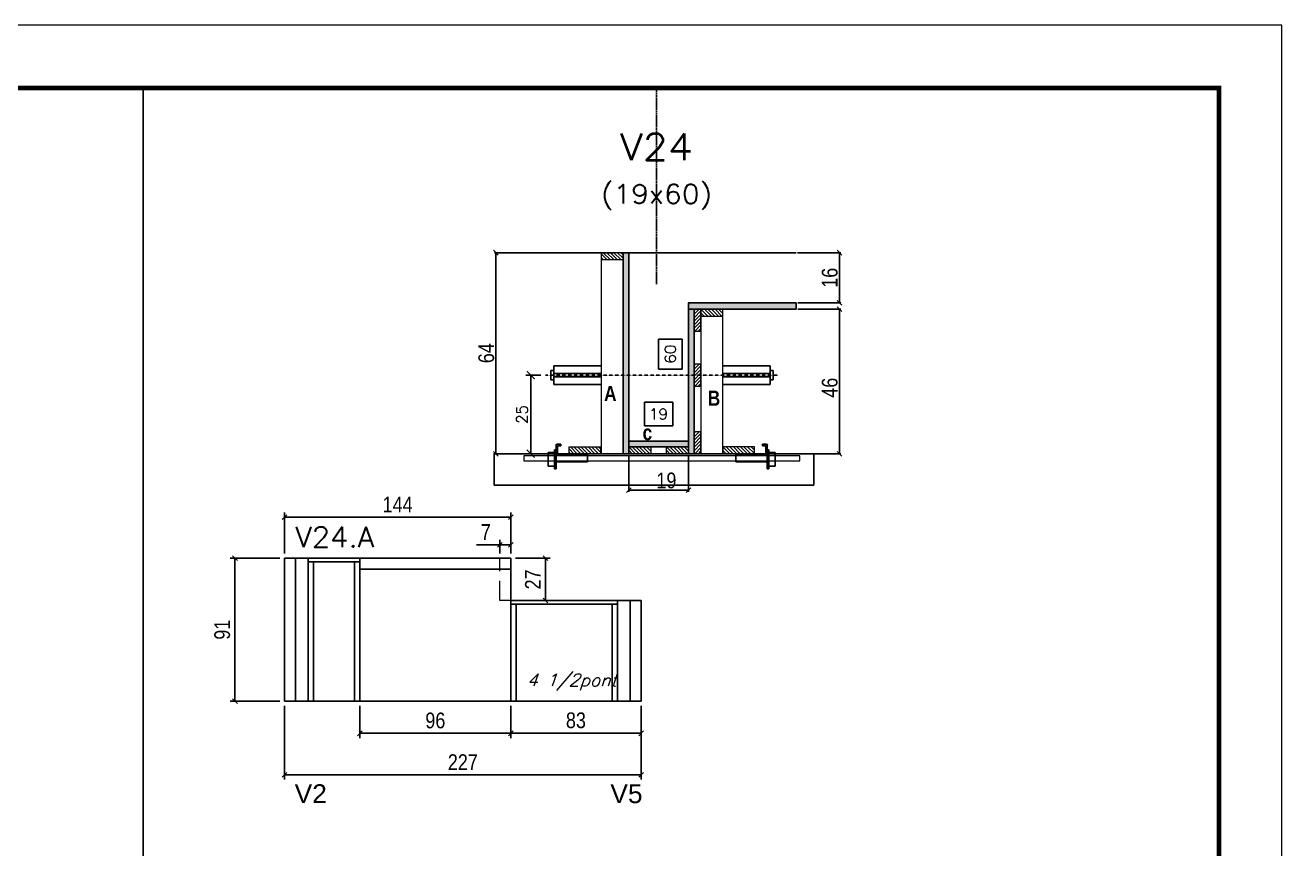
# Model space of a CAD drawing. Extents: x -10448 to -1189, y -11772 to 17235.
# Drawn here: x -4995 to -4195, y 9428 to 9953 of the extents above; entities that cross this region are included whole.
import ezdxf
from ezdxf.enums import TextEntityAlignment as Align

# ---------------------------------------------------------------- set-up
doc = ezdxf.new("R2010")
doc.units = 0
doc.linetypes.add('DASHED', pattern=[0.75, 0.5, -0.25])
doc.linetypes.add('HIDDEN', pattern=[0.375, 0.25, -0.125])
for name, color, linetype in [('5', 5, 'Continuous'), ('barrote', 251, 'Continuous'), ('COTA', 241, 'Continuous'), ('Cota Seção (2x)', 4, 'Continuous'), ('detalhes', 4, 'Continuous'), ('Painéis', 200, 'Continuous'), ('presilha', 1, 'Continuous'), ('SARR_2.2x7', 40, 'Continuous'), ('SARR_3.5x7', 81, 'Continuous'), ('TENSOR', 3, 'Continuous'), ('texto', 7, 'Continuous'), ('Texto de Titulo', 7, 'Continuous'), ('Texto Qtd Sarr', 242, 'Continuous')]:
    doc.layers.add(name, color=color, linetype=linetype)
for name, color, linetype, lineweight in [('CONCRETO', 251, 'Continuous', 25), ('Folhas', 255, 'Continuous', 9), ('Hachura', 251, 'Continuous', 9), ('Madeira', 126, 'Continuous', 18), ('Sarr 2.2x7', 40, 'Continuous', 9), ('SARRAFO DE PRESSAO', 251, 'DASHED', 9), ('SCO-___-LAJ', 2, 'Continuous', 0), ('Texto Seção', 7, 'Continuous', 15)]:
    doc.layers.add(name, color=color, linetype=linetype, lineweight=lineweight)
doc.styles.add('COTA TECNICA', font='techl___.ttf', dxfattribs={"height": 10})
doc.styles.add('COTA TECNICA 2X', font='techl___.ttf', dxfattribs={"height": 10})
doc.styles.add('REGUA-120', font='ROMANS.shx', dxfattribs={"height": 15})
doc.styles.add('Romans', font='romans.shx')
doc.styles.get("Standard").update_dxf_attribs({"font": 'arial.ttf'})
doc.styles.add('TECNICA', font='techb___.ttf', dxfattribs={"height": 10})
doc.dimstyles.new('Cota Seção (2x)', dxfattribs={"dimtxt": 7, "dimasz": 5, "dimexe": 3, "dimexo": 3, "dimgap": 2, "dimtad": 3, "dimdec": 1, "dimlfac": 0.5, "dimzin": 12, "dimdsep": 46, "dimtxsty": 'Romans', "dimblk": 'ARCHTICK', "dimcen": 0, "dimclrd": 4, "dimclre": 4, "dimclrt": 1, "dimadec": 1, "dimazin": 3, "dimtfac": 1, "dimtdec": 1, "dimtmove": 0, "dimatfit": 3, "dimldrblk": 'OBLIQUE', "dimfxl": 1, "dimtolj": 1, "dimtzin": 12, "dimarcsym": 0})
doc.dimstyles.new('Cota Seção interna', dxfattribs={"dimtxt": 7, "dimasz": 6, "dimexe": 0.18, "dimexo": 2, "dimgap": -4, "dimtad": 3, "dimdec": 1, "dimlfac": 0.5, "dimzin": 12, "dimdsep": 46, "dimtxsty": 'Romans', "dimblk": 'ARCHTICK', "dimcen": 0.09, "dimse1": 1, "dimse2": 1, "dimsd1": 1, "dimsd2": 1, "dimclrd": 180, "dimclre": 5, "dimclrt": 1, "dimadec": 0, "dimazin": 3, "dimtfac": 1, "dimtdec": 1, "dimtofl": 0, "dimtmove": 0, "dimatfit": 3, "dimldrblk": 'ARCHTICK', "dimfxl": 1, "dimtolj": 1, "dimtzin": 0, "dimarcsym": 0})
doc.dimstyles.new('PAINEL', dxfattribs={"dimtxt": 10, "dimasz": 3, "dimexe": 3, "dimexo": 3, "dimgap": 3, "dimtad": 1, "dimdec": 1, "dimzin": 12, "dimdsep": 46, "dimtxsty": 'COTA TECNICA', "dimblk1": 'OBLIQUE', "dimblk2": 'OBLIQUE', "dimsah": 1, "dimcen": 0.9, "dimclrd": 4, "dimclre": 4, "dimclrt": 240, "dimadec": 1, "dimazin": 3, "dimtfac": 1, "dimtdec": 1, "dimtmove": 0, "dimatfit": 3, "dimfxl": 1, "dimtolj": 1, "dimtzin": 12, "dimarcsym": 0})
doc.dimstyles.new('SECAO', dxfattribs={"dimscale": 0.333333, "dimtxt": 5, "dimasz": 9, "dimexe": 3, "dimexo": 3, "dimgap": 3, "dimtad": 1, "dimdec": 1, "dimlfac": 0.5, "dimzin": 12, "dimdsep": 46, "dimtxsty": 'COTA TECNICA 2X', "dimblk1": 'OBLIQUE', "dimblk2": 'OBLIQUE', "dimsah": 1, "dimcen": 0.9, "dimclrd": 4, "dimclre": 4, "dimclrt": 240, "dimadec": 1, "dimazin": 3, "dimtfac": 1, "dimtdec": 1, "dimtmove": 0, "dimatfit": 3, "dimfxl": 1, "dimtolj": 1, "dimtzin": 12, "dimarcsym": 0})

# ---------------------------------------------------------------- blocks, each defined once
blk = doc.blocks.new('9999999999')
at = {"layer": 'Folhas'}
blk.add_lwpolyline([(98138.98, 34190.21), (99623.98, 34190.21), (99623.98, 35240.21), (98138.98, 35240.21)], close=True, dxfattribs=at)
at = {"layer": 'Folhas', "color": 30, "const_width": 3}
blk.add_lwpolyline([(98213.98, 34230.21), (99583.98, 34230.21), (99583.98, 35200.21), (98213.98, 35200.21)], close=True, dxfattribs=at)
blk = doc.blocks.new('_Oblique')
at = {"color": 0, "linetype": 'ByBlock', "lineweight": -2}
blk.add_line((-0.5, -0.5), (0.5, 0.5), dxfattribs=at)
blk = doc.blocks.new('*D865')
at = {"layer": 'COTA', "color": 4, "lineweight": -2, "transparency": 16777216}
for p, q in [((-4610.66, 9678.91), (-4610.66, 9655.73)), ((-4572.66, 9678.91), (-4572.66, 9655.73)), ((-4572.66, 9656.73), (-4610.66, 9656.73))]:
    blk.add_line(p, q, dxfattribs=at)
at = {"layer": 'Defpoints', "color": 0, "transparency": 16777216}
for p in [(-4610.66, 9679.91), (-4572.66, 9679.91), (-4610.66, 9656.73)]:
    blk.add_point(p, dxfattribs=at)
at = {"layer": 'COTA', "color": 4, "lineweight": -2, "transparency": 16777216, "xscale": 3, "yscale": 3, "zscale": 3, "rotation": 180}
blk.add_blockref('_Oblique', (-4610.66, 9656.73), dxfattribs=at)
at = {"layer": 'COTA', "color": 4, "lineweight": -2, "transparency": 16777216, "xscale": 3, "yscale": 3, "zscale": 3}
blk.add_blockref('_Oblique', (-4572.66, 9656.73), dxfattribs=at)
at = {"layer": 'COTA', "color": 240, "transparency": 16777216, "insert": (-4586.66, 9662.82), "char_height": 10, "attachment_point": 5, "style": 'COTA TECNICA 2X'}
blk.add_mtext('\\A1;19', dxfattribs=at)
blk = doc.blocks.new('*D866')
at = {"layer": 'COTA', "color": 4, "lineweight": -2, "transparency": 16777216}
for p, q in [((-4619.66, 9807.91), (-4696.2, 9807.91)), ((-4695.2, 9807.91), (-4695.2, 9679.91)), ((-4619.66, 9679.91), (-4696.2, 9679.91))]:
    blk.add_line(p, q, dxfattribs=at)
at = {"layer": 'Defpoints', "color": 0, "transparency": 16777216}
for p in [(-4618.66, 9807.91, 0), (-4695.2, 9679.91), (-4618.66, 9679.91, 0)]:
    blk.add_point(p, dxfattribs=at)
at = {"layer": 'COTA', "color": 4, "lineweight": -2, "transparency": 16777216, "xscale": 3, "yscale": 3, "zscale": 3}
for p, rotation in [((-4695.2, 9807.91), 90), ((-4695.2, 9679.91), 270)]:
    blk.add_blockref('_Oblique', p, dxfattribs=dict(at, rotation=rotation))
at = {"layer": 'COTA', "color": 240, "transparency": 16777216, "insert": (-4701.3, 9743.91), "char_height": 10, "attachment_point": 5, "rotation": 90, "style": 'COTA TECNICA 2X'}
blk.add_mtext('\\A1;64', dxfattribs=at)
blk = doc.blocks.new('*D867')
at = {"layer": 'COTA', "color": 4, "lineweight": -2, "transparency": 16777216}
for p, q in [((-4502.96, 9771.91), (-4475.52, 9771.91)), ((-4476.52, 9771.91), (-4476.52, 9679.91)), ((-4563.66, 9679.91), (-4475.52, 9679.91))]:
    blk.add_line(p, q, dxfattribs=at)
at = {"layer": 'Defpoints', "color": 0, "transparency": 16777216}
for p in [(-4503.96, 9771.91), (-4564.66, 9679.91, 0), (-4476.52, 9679.91)]:
    blk.add_point(p, dxfattribs=at)
at = {"layer": 'COTA', "color": 4, "lineweight": -2, "transparency": 16777216, "xscale": 3, "yscale": 3, "zscale": 3}
for p, rotation in [((-4476.52, 9771.91), 90), ((-4476.52, 9679.91), 270)]:
    blk.add_blockref('_Oblique', p, dxfattribs=dict(at, rotation=rotation))
at = {"layer": 'COTA', "color": 240, "transparency": 16777216, "insert": (-4482.62, 9721.91), "char_height": 10, "attachment_point": 5, "rotation": 90, "style": 'COTA TECNICA 2X'}
blk.add_mtext('\\A1;46', dxfattribs=at)
blk = doc.blocks.new('*D868')
at = {"layer": 'COTA', "color": 4, "lineweight": -2, "transparency": 16777216}
for p, q in [((-4503.13, 9807.91), (-4475.52, 9807.91)), ((-4476.52, 9775.91), (-4476.52, 9807.91)), ((-4502.96, 9775.91), (-4475.52, 9775.91))]:
    blk.add_line(p, q, dxfattribs=at)
at = {"layer": 'Defpoints', "color": 0, "transparency": 16777216}
for p in [(-4504.13, 9807.91), (-4476.52, 9807.91), (-4503.96, 9775.91)]:
    blk.add_point(p, dxfattribs=at)
at = {"layer": 'COTA', "color": 4, "lineweight": -2, "transparency": 16777216, "xscale": 3, "yscale": 3, "zscale": 3}
for p, rotation in [((-4476.52, 9807.91), 90), ((-4476.52, 9775.91), 270)]:
    blk.add_blockref('_Oblique', p, dxfattribs=dict(at, rotation=rotation))
at = {"layer": 'COTA', "color": 240, "transparency": 16777216, "insert": (-4482.62, 9791.91), "char_height": 10, "attachment_point": 5, "rotation": 90, "style": 'COTA TECNICA 2X'}
blk.add_mtext('\\A1;16', dxfattribs=at)
blk = doc.blocks.new('*D891')
at = {"layer": 'Cota Seção (2x)', "color": 180, "lineweight": -2, "transparency": 16777216}
for p, q in [((-4576.66, 9752.81), (-4591.66, 9752.81)), ((-4591.66, 9752.81), (-4591.66, 9733.81)), ((-4576.66, 9733.81), (-4576.66, 9752.81)), ((-4591.66, 9733.81), (-4576.66, 9733.81))]:
    blk.add_line(p, q, dxfattribs=at)
at = {"layer": 'Defpoints', "color": 0, "transparency": 16777216}
for p in [(-4610.66, 9807.91), (-4572.66, 9807.91), (-4610.66, 9687.91)]:
    blk.add_point(p, dxfattribs=at)
at = {"layer": 'Cota Seção (2x)', "color": 1, "transparency": 16777216, "insert": (-4584.16, 9743.31), "char_height": 7, "attachment_point": 5, "rotation": 90, "style": 'Romans'}
blk.add_mtext('\\A1;60', dxfattribs=at)
blk = doc.blocks.new('_ArchTick')
at = {"color": 0, "linetype": 'ByBlock', "const_width": 0.15}
blk.add_lwpolyline([(-0.5, -0.5), (0.5, 0.5)], dxfattribs=at)
blk = doc.blocks.new('*D892')
at = {"layer": 'Cota Seção (2x)', "color": 180, "lineweight": -2, "transparency": 16777216}
for p, q in [((-4582.66, 9712.68), (-4600.66, 9712.68)), ((-4600.66, 9712.68), (-4600.66, 9697.68)), ((-4582.66, 9697.68), (-4582.66, 9712.68)), ((-4600.66, 9697.68), (-4582.66, 9697.68))]:
    blk.add_line(p, q, dxfattribs=at)
at = {"layer": 'Defpoints', "color": 0, "transparency": 16777216}
for p in [(-4610.66, 9693.68), (-4610.66, 9687.91), (-4572.66, 9687.91)]:
    blk.add_point(p, dxfattribs=at)
at = {"layer": 'Cota Seção (2x)', "color": 1, "transparency": 16777216, "insert": (-4591.66, 9705.18), "char_height": 7, "attachment_point": 5, "style": 'Romans'}
blk.add_mtext('\\A1;19', dxfattribs=at)
blk = doc.blocks.new('titulo1')
at = {"layer": 'Defpoints', "color": 252, "linetype": 'HIDDEN', "ltscale": 2}
blk.add_line((0, 0), (0, 125), dxfattribs=at)
at = {"layer": 'Defpoints', "style": 'Romans', "oblique": 15}
blk.add_attdef('FOLHA', text='', height=10, dxfattribs=at).set_placement((0, 15.58), align=Align.MIDDLE_CENTER)
at = {"layer": 'Texto Qtd Sarr', "color": 3, "style": 'Romans', "oblique": 15}
for tag, height, p in [('TITULO', 17, (0, 71.45)), ('SEÇÃO', 12, (0, 41.55))]:
    blk.add_attdef(tag, text='', height=height, dxfattribs=at).set_placement(p, align=Align.MIDDLE_CENTER)
blk = doc.blocks.new('*D897')
at = {"layer": 'COTA', "color": 4, "linetype": 'ByBlock', "lineweight": -2, "transparency": 16777216}
for p, q in [((-4829.77, 9519.37), (-4829.77, 9472.45)), ((-4602.77, 9519.37), (-4602.77, 9472.45)), ((-4602.77, 9475.45), (-4829.77, 9475.45))]:
    blk.add_line(p, q, dxfattribs=at)
at = {"layer": 'Defpoints', "color": 0, "linetype": 'ByBlock', "transparency": 16777216}
for p in [(-4829.77, 9522.37), (-4602.77, 9522.37), (-4829.77, 9475.45)]:
    blk.add_point(p, dxfattribs=at)
at = {"layer": 'COTA', "color": 4, "linetype": 'ByBlock', "lineweight": -2, "transparency": 16777216, "xscale": 3, "yscale": 3, "zscale": 3, "rotation": 180}
blk.add_blockref('_Oblique', (-4829.77, 9475.45), dxfattribs=at)
at = {"layer": 'COTA', "color": 4, "linetype": 'ByBlock', "lineweight": -2, "transparency": 16777216, "xscale": 3, "yscale": 3, "zscale": 3}
blk.add_blockref('_Oblique', (-4602.77, 9475.45), dxfattribs=at)
at = {"layer": 'COTA', "color": 240, "linetype": 'ByBlock', "transparency": 16777216, "insert": (-4716.27, 9483.52), "char_height": 10, "attachment_point": 5, "style": 'COTA TECNICA'}
blk.add_mtext('\\A1;227', dxfattribs=at)
blk = doc.blocks.new('*D864')
at = {"layer": 'COTA', "color": 4, "linetype": 'ByBlock', "lineweight": -2, "transparency": 16777216}
for p, q in [((-4832.77, 9613.37), (-4864.34, 9613.37)), ((-4861.34, 9522.37), (-4861.34, 9613.37)), ((-4832.77, 9522.37), (-4864.34, 9522.37))]:
    blk.add_line(p, q, dxfattribs=at)
at = {"layer": 'Defpoints', "color": 0, "linetype": 'ByBlock', "transparency": 16777216}
for p in [(-4861.34, 9613.37), (-4829.77, 9613.37), (-4829.77, 9522.37)]:
    blk.add_point(p, dxfattribs=at)
at = {"layer": 'COTA', "color": 4, "linetype": 'ByBlock', "lineweight": -2, "transparency": 16777216, "xscale": 3, "yscale": 3, "zscale": 3}
for p, rotation in [((-4861.34, 9613.37), 90), ((-4861.34, 9522.37), 270)]:
    blk.add_blockref('_Oblique', p, dxfattribs=dict(at, rotation=rotation))
at = {"layer": 'COTA', "color": 240, "linetype": 'ByBlock', "transparency": 16777216, "insert": (-4869.43, 9567.87), "char_height": 10, "attachment_point": 5, "rotation": 90, "style": 'COTA TECNICA'}
blk.add_mtext('\\A1;91', dxfattribs=at)
blk = doc.blocks.new('*D898')
at = {"layer": 'COTA', "color": 4, "lineweight": -2, "transparency": 16777216}
for p, q in [((-4692.77, 9621.98), (-4707.5, 9621.98)), ((-4692.77, 9616.37), (-4692.77, 9624.98)), ((-4685.77, 9621.98), (-4692.77, 9621.98)), ((-4685.77, 9616.37), (-4685.77, 9624.98))]:
    blk.add_line(p, q, dxfattribs=at)
at = {"layer": 'Defpoints', "color": 0, "transparency": 16777216}
for p in [(-4692.77, 9621.98), (-4692.77, 9613.37), (-4685.77, 9613.37)]:
    blk.add_point(p, dxfattribs=at)
at = {"layer": 'COTA', "color": 4, "lineweight": -2, "transparency": 16777216, "xscale": 3, "yscale": 3, "zscale": 3, "rotation": 180}
blk.add_blockref('_Oblique', (-4692.77, 9621.98), dxfattribs=at)
at = {"layer": 'COTA', "color": 4, "lineweight": -2, "transparency": 16777216, "xscale": 3, "yscale": 3, "zscale": 3}
blk.add_blockref('_Oblique', (-4685.77, 9621.98), dxfattribs=at)
at = {"layer": 'COTA', "color": 240, "transparency": 16777216, "insert": (-4701.63, 9630.05), "char_height": 10, "attachment_point": 5, "style": 'COTA TECNICA'}
blk.add_mtext('\\A1;7', dxfattribs=at)
blk = doc.blocks.new('*D899')
at = {"layer": 'COTA', "color": 4, "lineweight": -2, "transparency": 16777216}
for p, q in [((-4829.77, 9616.37), (-4829.77, 9642.49)), ((-4685.77, 9616.37), (-4685.77, 9642.49)), ((-4829.77, 9639.49), (-4685.77, 9639.49))]:
    blk.add_line(p, q, dxfattribs=at)
at = {"layer": 'Defpoints', "color": 0, "transparency": 16777216}
for p in [(-4685.77, 9639.49), (-4829.77, 9613.37), (-4685.77, 9613.37)]:
    blk.add_point(p, dxfattribs=at)
at = {"layer": 'COTA', "color": 4, "lineweight": -2, "transparency": 16777216, "xscale": 3, "yscale": 3, "zscale": 3, "rotation": 180}
blk.add_blockref('_Oblique', (-4829.77, 9639.49), dxfattribs=at)
at = {"layer": 'COTA', "color": 4, "lineweight": -2, "transparency": 16777216, "xscale": 3, "yscale": 3, "zscale": 3}
blk.add_blockref('_Oblique', (-4685.77, 9639.49), dxfattribs=at)
at = {"layer": 'COTA', "color": 240, "transparency": 16777216, "insert": (-4757.77, 9647.56), "char_height": 10, "attachment_point": 5, "style": 'COTA TECNICA'}
blk.add_mtext('\\A1;144', dxfattribs=at)
blk = doc.blocks.new('*D900')
at = {"layer": 'COTA', "color": 4, "lineweight": -2, "transparency": 16777216}
for p, q in [((-4685.77, 9519.37), (-4685.77, 9498.88)), ((-4602.77, 9519.37), (-4602.77, 9498.88)), ((-4602.77, 9501.88), (-4685.77, 9501.88))]:
    blk.add_line(p, q, dxfattribs=at)
at = {"layer": 'Defpoints', "color": 0, "transparency": 16777216}
for p in [(-4685.77, 9522.37), (-4602.77, 9522.37), (-4685.77, 9501.88)]:
    blk.add_point(p, dxfattribs=at)
at = {"layer": 'COTA', "color": 4, "lineweight": -2, "transparency": 16777216, "xscale": 3, "yscale": 3, "zscale": 3, "rotation": 180}
blk.add_blockref('_Oblique', (-4685.77, 9501.88), dxfattribs=at)
at = {"layer": 'COTA', "color": 4, "lineweight": -2, "transparency": 16777216, "xscale": 3, "yscale": 3, "zscale": 3}
blk.add_blockref('_Oblique', (-4602.77, 9501.88), dxfattribs=at)
at = {"layer": 'COTA', "color": 240, "transparency": 16777216, "insert": (-4644.27, 9510.12), "char_height": 10, "attachment_point": 5, "style": 'COTA TECNICA'}
blk.add_mtext('\\A1;83', dxfattribs=at)
blk = doc.blocks.new('*D901')
at = {"layer": 'COTA', "color": 4, "lineweight": -2, "transparency": 16777216}
for p, q in [((-4781.77, 9519.37), (-4781.77, 9498.88)), ((-4685.77, 9519.37), (-4685.77, 9498.88)), ((-4685.77, 9501.88), (-4781.77, 9501.88))]:
    blk.add_line(p, q, dxfattribs=at)
at = {"layer": 'Defpoints', "color": 0, "transparency": 16777216}
for p in [(-4781.77, 9522.37), (-4685.77, 9522.37), (-4781.77, 9501.88)]:
    blk.add_point(p, dxfattribs=at)
at = {"layer": 'COTA', "color": 4, "lineweight": -2, "transparency": 16777216, "xscale": 3, "yscale": 3, "zscale": 3, "rotation": 180}
blk.add_blockref('_Oblique', (-4781.77, 9501.88), dxfattribs=at)
at = {"layer": 'COTA', "color": 4, "lineweight": -2, "transparency": 16777216, "xscale": 3, "yscale": 3, "zscale": 3}
blk.add_blockref('_Oblique', (-4685.77, 9501.88), dxfattribs=at)
at = {"layer": 'COTA', "color": 240, "transparency": 16777216, "insert": (-4733.77, 9510.01), "char_height": 10, "attachment_point": 5, "style": 'COTA TECNICA'}
blk.add_mtext('\\A1;96', dxfattribs=at)
blk = doc.blocks.new('*D887')
at = {"layer": 'COTA', "color": 4, "lineweight": -2, "transparency": 16777216}
for p, q in [((-4682.77, 9613.37), (-4660.59, 9613.37)), ((-4663.59, 9613.37), (-4663.59, 9586.37)), ((-4682.77, 9586.37), (-4660.59, 9586.37))]:
    blk.add_line(p, q, dxfattribs=at)
at = {"layer": 'Defpoints', "color": 0, "transparency": 16777216}
for p in [(-4685.77, 9613.37), (-4685.77, 9586.37), (-4663.59, 9586.37)]:
    blk.add_point(p, dxfattribs=at)
at = {"layer": 'COTA', "color": 4, "lineweight": -2, "transparency": 16777216, "xscale": 3, "yscale": 3, "zscale": 3}
for p, rotation in [((-4663.59, 9613.37), 90), ((-4663.59, 9586.37), 270)]:
    blk.add_blockref('_Oblique', p, dxfattribs=dict(at, rotation=rotation))
at = {"layer": 'COTA', "color": 240, "transparency": 16777216, "insert": (-4671.66, 9599.87), "char_height": 10, "attachment_point": 5, "rotation": 90, "style": 'COTA TECNICA'}
blk.add_mtext('\\A1;27', dxfattribs=at)
blk = doc.blocks.new('*D910')
at = {"layer": 'COTA', "color": 4, "lineweight": -2, "transparency": 16777216}
for p, q in [((-4666.56, 9729.91), (-4676.06, 9729.91)), ((-4673.06, 9729.91), (-4673.06, 9679.91)), ((-4651.26, 9679.91), (-4676.06, 9679.91))]:
    blk.add_line(p, q, dxfattribs=at)
at = {"layer": 'Defpoints', "color": 0, "transparency": 16777216}
for p in [(-4663.56, 9729.91), (-4673.06, 9679.91), (-4648.26, 9679.91)]:
    blk.add_point(p, dxfattribs=at)
at = {"layer": 'COTA', "color": 4, "lineweight": -2, "transparency": 16777216, "xscale": 5, "yscale": 5, "zscale": 5}
for p, rotation in [((-4673.06, 9729.91), 90), ((-4673.06, 9679.91), 270)]:
    blk.add_blockref('_ArchTick', p, dxfattribs=dict(at, rotation=rotation))
at = {"layer": 'COTA', "color": 1, "transparency": 16777216, "insert": (-4678.56, 9704.91), "char_height": 7, "attachment_point": 5, "rotation": 90, "style": 'Romans'}
blk.add_mtext('\\A1;25', dxfattribs=at)
blk = doc.blocks.new('PRESILHA METÁLICA 1')
at = {"layer": 'presilha'}
for p, q in [((0, 13), (6, 13)), ((0, 13), (0, 0)), ((6, 15.5), (7.5, 15.5)), ((6, -2.5), (6, 15.5)), ((6, 13), (6, 0)), ((7.5, 10.6), (7.5, 19.9)), ((7.5, 15.5), (7.5, -2.5)), ((12, 21), (8.6, 21)), ((9, 11.6), (9, 18.9)), ((12, 19.5), (9.6, 19.5)), ((12, 21), (12, 19.5)), ((6, 0), (0, 0)), ((37.5, 4.1), (7.5, 4.1)), ((37.5, 11), (9.6, 11)), ((37.5, 11), (37.5, 4.1)), ((7.5, -2.5), (6, -2.5))]:
    blk.add_line(p, q, dxfattribs=at)
for centre, radius, start, end in [((8.6, 19.9), 1.14, 90, 180), ((9.6, 18.9), 0.57, 90, 180), ((9.6, 11.6), 0.57, 180, 270)]:
    blk.add_arc(centre, radius, start, end, dxfattribs=at)

msp = doc.modelspace()

# ---------------------------------------------------------------- hatches: boundary and pattern name
at = {"layer": 'Hachura'}
h = msp.add_hatch(dxfattribs=at)
h.set_pattern_fill('ANSI31', color=256, scale=0.5, angle=90, style=0)
h.set_pattern_definition([(135, (-27861.9778, 18111.1567), (-1.12253202, -1.12253202), [])])
h.paths.add_polyline_path([(-4628.26, 9807.91), (-4628.26, 9803.51), (-4614.26, 9803.51), (-4614.26, 9807.91)])
h = msp.add_hatch(color=256, dxfattribs=at)
h.dxf.hatch_style = 1
h.paths.add_polyline_path([(-4614.26, 9807.91), (-4610.66, 9807.91), (-4610.66, 9679.91), (-4614.26, 9679.91)])
h = msp.add_hatch(color=256, dxfattribs=at)
h.dxf.hatch_style = 1
h.paths.add_polyline_path([(-4503.96, 9775.91), (-4572.66, 9775.91), (-4572.66, 9771.91), (-4503.96, 9771.91)])
h = msp.add_hatch(color=256, dxfattribs=at)
h.dxf.hatch_style = 1
h.paths.add_polyline_path([(-4572.66, 9771.91), (-4569.06, 9771.91), (-4569.06, 9757.91), (-4569.06, 9679.91), (-4572.66, 9679.91), (-4572.66, 9684.31)])
h = msp.add_hatch(dxfattribs=at)
h.set_pattern_fill('ANSI31', color=256, scale=0.5, angle=90, style=0)
h.set_pattern_definition([(135, (-27925.5778, 18075.1567), (-1.12253202, -1.12253202), [])])
h.paths.add_polyline_path([(-4564.66, 9771.91), (-4564.66, 9767.51), (-4550.66, 9767.51), (-4550.66, 9771.91)])
h = msp.add_hatch(dxfattribs=at)
h.set_pattern_fill('ANSI31', color=256, scale=0.5, angle=270, style=0)
h.set_pattern_definition([(315, (17963.6626, 1450.2692), (1.12253202, 1.12253202), [])])
h.paths.add_polyline_path([(-4648.66, 9679.91), (-4648.66, 9684.31), (-4628.66, 9684.31), (-4628.66, 9679.91)])
h = msp.add_hatch(color=256, dxfattribs=at)
h.dxf.hatch_style = 1
h.paths.add_polyline_path([(-4610.66, 9687.91), (-4572.66, 9687.91), (-4572.66, 9684.31), (-4586.66, 9684.31), (-4610.66, 9684.31)])
h = msp.add_hatch(dxfattribs=at)
h.set_pattern_fill('ANSI31', color=256, scale=0.5, angle=270, style=0)
h.set_pattern_definition([(315, (17959.6626, 1450.2692), (1.12253202, 1.12253202), [])])
h.paths.add_polyline_path([(-4530.66, 9679.91), (-4530.66, 9684.31), (-4550.66, 9684.31), (-4550.66, 9679.91)])
at = {"layer": 'Madeira'}
h = msp.add_hatch(dxfattribs=at)
h.set_pattern_fill('ANSI31', color=256, scale=0.5)
h.set_pattern_definition([(45, (-128147.4991, -24112.6791), (-1.122532015, 1.122532015), [])])
h.paths.add_polyline_path([(-4569.06, 9771.91), (-4564.66, 9771.91), (-4564.66, 9757.91), (-4569.06, 9757.91)])
h = msp.add_hatch(dxfattribs=at)
h.set_pattern_fill('ANSI31', color=256, scale=0.5)
h.set_pattern_definition([(45, (-128147.4991, -24147.6791), (-1.122532015, 1.122532015), [])])
h.paths.add_polyline_path([(-4569.06, 9736.91), (-4564.66, 9736.91), (-4564.66, 9722.91), (-4569.06, 9722.91)])
h = msp.add_hatch(dxfattribs=at)
h.set_pattern_fill('ANSI31', color=256, scale=0.5)
h.set_pattern_definition([(45, (-128147.4991, -24190.6791), (-1.122532015, 1.122532015), [])])
h.paths.add_polyline_path([(-4569.06, 9693.91), (-4564.66, 9693.91), (-4564.66, 9679.91), (-4569.06, 9679.91)])
h = msp.add_hatch(dxfattribs=at)
h.set_pattern_fill('ANSI31', color=256, scale=0.5, angle=90)
h.set_pattern_definition([(135, (29267.2627, -113832.2568), (-1.122532015, -1.122532015), [])])
h.paths.add_polyline_path([(-4596.66, 9684.31), (-4596.66, 9679.91), (-4610.66, 9679.91), (-4610.66, 9684.31)])
h = msp.add_hatch(dxfattribs=at)
h.set_pattern_fill('ANSI31', color=256, scale=0.5, angle=90)
h.set_pattern_definition([(135, (29291.2627, -113832.2568), (-1.122532015, -1.122532015), [])])
h.paths.add_polyline_path([(-4572.66, 9684.31), (-4572.66, 9679.91), (-4586.66, 9679.91), (-4586.66, 9684.31)])

# ---------------------------------------------------------------- linework, layer by layer
at = {"ltscale": 3}
for p, q in [((-4660.26, 9732.91), (-4660.26, 9726.91)), ((-4660.26, 9732.91), (-4658.26, 9732.91)), ((-4658.26, 9735.91), (-4658.26, 9723.91)), ((-4658.26, 9735.91), (-4628.26, 9735.91)), ((-4628.26, 9730.91), (-4658.26, 9730.91)), ((-4520.66, 9735.91), (-4550.66, 9735.91)), ((-4550.66, 9730.91), (-4520.66, 9730.91)), ((-4520.66, 9735.91), (-4520.66, 9723.91)), ((-4520.66, 9732.91), (-4518.66, 9732.91)), ((-4518.66, 9732.91), (-4518.66, 9726.91)), ((-4658.26, 9726.91), (-4660.26, 9726.91)), ((-4628.26, 9728.91), (-4658.26, 9728.91)), ((-4658.26, 9723.91), (-4628.26, 9723.91)), ((-4550.66, 9728.91), (-4520.66, 9728.91)), ((-4520.66, 9723.91), (-4550.66, 9723.91)), ((-4520.66, 9726.91), (-4518.66, 9726.91))]:
    msp.add_line(p, q, dxfattribs=at)
at = {"layer": 'barrote', "elevation": 0}
msp.add_lwpolyline([(-4492.8, 9659.91), (-4696.38, 9659.91), (-4696.38, 9679.91), (-4492.8, 9679.91)], close=True, dxfattribs=at)
at = {"layer": 'CONCRETO', "linetype": 'Continuous'}
msp.add_line((-4504.13, 9807.91), (-4610.66, 9807.91), dxfattribs=at)
at = {"layer": 'COTA', "linetype": 'ByBlock'}
msp.add_line((-4919.78, 9912.78), (-4919.78, 9142.02), dxfattribs=at)
at = {"layer": 'Madeira', "elevation": 0}
for points in [[(-4628.26, 9807.91), (-4628.26, 9803.51), (-4614.26, 9803.51), (-4614.26, 9807.91)], [(-4628.26, 9679.91), (-4614.26, 9679.91), (-4614.26, 9807.91), (-4628.26, 9807.91)], [(-4569.06, 9736.91), (-4569.06, 9722.91), (-4564.66, 9722.91), (-4564.66, 9736.91)], [(-4569.06, 9693.91), (-4569.06, 9679.91), (-4564.66, 9679.91), (-4564.66, 9693.91)], [(-4648.66, 9679.91), (-4648.66, 9684.31), (-4628.66, 9684.31), (-4628.66, 9679.91)], [(-4610.66, 9684.31), (-4596.66, 9684.31), (-4596.66, 9679.91), (-4610.66, 9679.91)], [(-4586.66, 9684.31), (-4572.66, 9684.31), (-4572.66, 9679.91), (-4586.66, 9679.91)], [(-4530.66, 9679.91), (-4530.66, 9684.31), (-4550.66, 9684.31), (-4550.66, 9679.91)]]:
    msp.add_lwpolyline(points, close=True, dxfattribs=at)
at = {"layer": 'Madeira'}
for points in [[(-4569.06, 9771.91), (-4569.06, 9757.91), (-4564.66, 9757.91), (-4564.66, 9771.91)], [(-4564.66, 9771.91), (-4564.66, 9767.51), (-4550.66, 9767.51), (-4550.66, 9771.91)], [(-4564.66, 9679.91), (-4550.66, 9679.91), (-4550.66, 9771.91), (-4564.66, 9771.91)]]:
    msp.add_lwpolyline(points, close=True, dxfattribs=at)
at = {"layer": 'Painéis'}
for p, q in [((-4503.96, 9775.91), (-4503.96, 9771.91)), ((-4685.77, 9613.37), (-4829.77, 9613.37))]:
    msp.add_line(p, q, dxfattribs=at)
at = {"layer": 'Painéis', "linetype": 'ByBlock'}
for p, q in [((-4829.77, 9522.37), (-4829.77, 9613.37)), ((-4685.77, 9586.37), (-4685.77, 9613.37)), ((-4602.77, 9586.37), (-4685.77, 9586.37)), ((-4602.77, 9522.37), (-4602.77, 9586.37)), ((-4602.77, 9522.37), (-4829.77, 9522.37))]:
    msp.add_line(p, q, dxfattribs=at)
at = {"layer": 'Painéis', "linetype": 'Continuous', "elevation": 0}
for points in [[(-4614.26, 9679.91), (-4614.26, 9807.91), (-4610.66, 9807.91), (-4610.66, 9679.91)], [(-4569.06, 9679.91), (-4569.06, 9771.91), (-4572.66, 9771.91), (-4572.66, 9679.91)], [(-4572.66, 9687.91), (-4610.66, 9687.91), (-4610.66, 9684.31), (-4572.66, 9684.31)]]:
    msp.add_lwpolyline(points, close=True, dxfattribs=at)
at = {"layer": 'Painéis', "linetype": 'Continuous'}
msp.add_lwpolyline([(-4503.96, 9771.91), (-4572.66, 9771.91), (-4572.66, 9775.91), (-4503.96, 9775.91)], dxfattribs=at)
at = {"layer": 'Sarr 2.2x7', "linetype": 'HIDDEN', "ltscale": 50}
for p, q in [((-4692.77, 9586.37), (-4692.77, 9613.37)), ((-4685.77, 9586.37), (-4692.77, 9586.37))]:
    msp.add_line(p, q, dxfattribs=at)
at = {"layer": 'SARR_2.2x7', "linetype": 'Continuous'}
for p, q in [((-4822.77, 9522.37), (-4822.77, 9613.37)), ((-4781.77, 9611.17), (-4814.77, 9611.17)), ((-4685.77, 9606.37), (-4781.77, 9606.37)), ((-4609.77, 9586.37), (-4609.77, 9522.37)), ((-4685.77, 9584.17), (-4617.77, 9584.17))]:
    msp.add_line(p, q, dxfattribs=at)
at = {"layer": 'SARR_3.5x7'}
for p, q in [((-4814.77, 9613.37), (-4814.77, 9522.37)), ((-4811.27, 9611.17), (-4811.27, 9522.37)), ((-4785.27, 9611.17), (-4785.27, 9522.37)), ((-4781.77, 9613.37), (-4781.77, 9522.37)), ((-4685.77, 9586.37), (-4685.77, 9522.37)), ((-4617.77, 9586.37), (-4617.77, 9522.37)), ((-4682.27, 9584.17), (-4682.27, 9522.37)), ((-4621.27, 9584.17), (-4621.27, 9522.37))]:
    msp.add_line(p, q, dxfattribs=at)
at = {"layer": 'SCO-___-LAJ', "color": 1, "elevation": 0}
msp.add_lwpolyline([(-4501.8, 9678.58), (-4677.51, 9678.58), (-4677.51, 9675.38), (-4501.8, 9675.38)], close=True, dxfattribs=at)
at = {"layer": 'TENSOR', "linetype": 'HIDDEN', "ltscale": 0.5}
msp.add_line((-4515.66, 9729.91), (-4663.56, 9729.91), dxfattribs=at)

# ---------------------------------------------------------------- block references
at = {"layer": 'presilha', "yscale": 0.6666666666666666, "zscale": 0.6666666666666666}
for p, xscale in [((-4661.92, 9671.95), 0.6666666666666666), ((-4517.39, 9671.95), -0.6666666666666666)]:
    msp.add_blockref('PRESILHA METÁLICA 1', p, dxfattribs=dict(at, xscale=xscale))
at = {"layer": 'SARRAFO DE PRESSAO', "color": 6, "linetype": 'ByBlock'}
msp.add_blockref('9999999999', (-103818.76, -25287.43), dxfattribs=at)
at = {"layer": 'Texto Seção'}
ref = msp.add_blockref('titulo1', (-4592.96, 9787.78), dxfattribs=at)
ref.add_attrib('TITULO', 'V24', dxfattribs={"layer": 'Texto de Titulo', "color": 7, "height": 17, "style": 'Romans', "width": 1.1}).set_placement((-4592.96, 9875.28), align=Align.MIDDLE_CENTER)
ref.add_attrib('SEÇÃO', '(19x60)', dxfattribs={"layer": 'Texto de Titulo', "color": 7, "height": 12, "style": 'Romans', "width": 1.1}).set_placement((-4592.96, 9845.28), align=Align.MIDDLE_CENTER)

# ---------------------------------------------------------------- texts
at = {"layer": '5', "linetype": 'Continuous'}
for s, p in [('V2', (-4823.34, 9457.43)), ('V5', (-4622.32, 9457.43))]:
    msp.add_text(s, height=12, rotation=359.99996, dxfattribs=at).set_placement(p)
at = {"layer": 'detalhes', "style": 'TECNICA'}
for s, p in [('A', (-4626.34, 9713.47)), ('B', (-4560.33, 9710.46)), ('c', (-4601.81, 9688.57))]:
    msp.add_text(s, height=9.6, dxfattribs=at).set_placement(p)
at = {"layer": 'texto', "color": 2, "insert": (-4646.97, 9534.49), "char_height": 8, "attachment_point": 5, "style": 'Romans'}
msp.add_mtext('{\\Q19;\\C256;4 1/2pont}', dxfattribs=at)
at = {"layer": 'Texto Seção', "style": 'REGUA-120', "width": 1.05}
msp.add_text('V24.A', height=13, dxfattribs=at).set_placement((-4823, 9620.3))

# ---------------------------------------------------------------- dimensions: what is measured, and where the dimension line sits
at = {"layer": 'COTA'}
for base, p1, p2, angle, dimstyle, picture, middle in [((-4695.2, 9679.91), (-4618.66, 9807.91), (-4618.66, 9679.91), 90, 'SECAO', '*D866', (-4701.3, 9743.91)), ((-4476.52, 9807.91), (-4503.96, 9775.91), (-4504.13, 9807.91), 90, 'SECAO', '*D868', (-4482.62, 9791.91)), ((-4673.06, 9679.91), (-4663.56, 9729.91), (-4648.26, 9679.91), 90, 'Cota Seção (2x)', '*D910', (-4678.56, 9704.91)), ((-4692.77, 9621.98), (-4685.77, 9613.37), (-4692.77, 9613.37), 180, 'PAINEL', '*D898', (-4701.63, 9630.05)), ((-4663.59, 9586.37), (-4685.77, 9613.37), (-4685.77, 9586.37), 90, 'PAINEL', '*D887', (-4671.66, 9599.87)), ((-4685.77, 9501.88), (-4602.77, 9522.37), (-4685.77, 9522.37), 180, 'PAINEL', '*D900', (-4644.27, 9510.12))]:
    dim = msp.add_linear_dim(base=base, p1=p1, p2=p2, angle=angle, dimstyle=dimstyle, dxfattribs=at)
    dim.commit()
    dim.dimension.update_dxf_attribs({"geometry": picture, "text_midpoint": middle})
for base, p1, p2, angle, picture, middle in [((-4476.52, 9679.91), (-4503.96, 9771.91), (-4564.66, 9679.91), 90, '*D867', (-4476.52, 9721.91)), ((-4610.66, 9656.73), (-4572.66, 9679.91), (-4610.66, 9679.91), 180, '*D865', (-4586.66, 9656.73))]:
    dim = msp.add_linear_dim(base=base, p1=p1, p2=p2, angle=angle, dimstyle='SECAO', dxfattribs=at)
    dim.commit()
    dim.dimension.update_dxf_attribs({"geometry": picture, "text_midpoint": middle, "dimtype": 160})
dim = msp.add_linear_dim(base=(-4685.77, 9639.49), p1=(-4829.77, 9613.37), p2=(-4685.77, 9613.37), dimstyle='PAINEL', dxfattribs=at)
dim.commit()
dim.dimension.update_dxf_attribs({"geometry": '*D899', "text_midpoint": (-4757.77, 9647.56)})
at = {"layer": 'COTA', "linetype": 'ByBlock'}
for base, p1, p2, angle, picture, middle in [((-4861.34, 9613.37), (-4829.77, 9522.37), (-4829.77, 9613.37), 90, '*D864', (-4869.43, 9567.87)), ((-4829.77, 9475.45), (-4602.77, 9522.37), (-4829.77, 9522.37), 180, '*D897', (-4716.27, 9483.52))]:
    dim = msp.add_linear_dim(base=base, p1=p1, p2=p2, angle=angle, dimstyle='PAINEL', dxfattribs=at)
    dim.commit()
    dim.dimension.update_dxf_attribs({"geometry": picture, "text_midpoint": middle})
at = {"layer": 'COTA'}
dim = msp.add_linear_dim(base=(-4781.77, 9501.88), p1=(-4685.77, 9522.37), p2=(-4781.77, 9522.37), angle=180, dimstyle='PAINEL', override={"dimtmove": 1}, dxfattribs=at)
dim.commit()
dim.dimension.update_dxf_attribs({"geometry": '*D901', "text_midpoint": (-4733.77, 9510.01)})
at = {"layer": 'Cota Seção (2x)'}
for base, p1, p2, angle, picture, middle in [((-4572.66, 9807.91), (-4610.66, 9687.91), (-4610.66, 9807.91), 90, '*D891', (-4572.66, 9743.31)), ((-4610.66, 9693.68), (-4572.66, 9687.91), (-4610.66, 9687.91), 0, '*D892', (-4591.66, 9693.68))]:
    dim = msp.add_linear_dim(base=base, p1=p1, p2=p2, angle=angle, dimstyle='Cota Seção interna', dxfattribs=at)
    dim.commit()
    dim.dimension.update_dxf_attribs({"geometry": picture, "text_midpoint": middle, "dimtype": 160})

doc.saveas('drawing.dxf')
